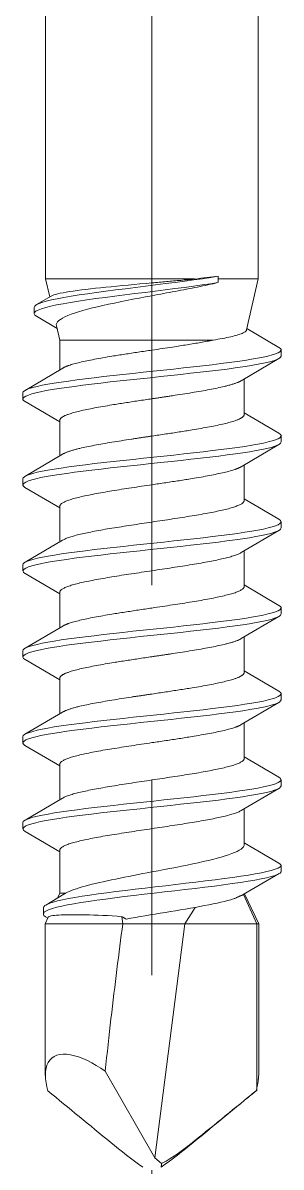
# Model space of a CAD drawing. Header units: millimetres. Extents: x 1459 to 17435, y 971 to 8404.
# Drawn here: x 5624.91 to 5629.11, y 1979.21 to 1997.85 of the extents above; entities that cross this region are included whole.
import ezdxf

# ---------------------------------------------------------------- set-up
doc = ezdxf.new("R2010")
doc.units = ezdxf.units.MM
doc.header["$LTSCALE"] = 0.5
doc.linetypes.add('CENTER', pattern=[50.8, 31.75, -6.35, 6.35, -6.35])
doc.layers.get('0').update_dxf_attribs({"lineweight": 20})
doc.layers.add('Quincaillerie', color=150, linetype='Continuous', lineweight=20)

# ---------------------------------------------------------------- blocks, each defined once
blk = doc.blocks.new('4970074')
at = {"color": 1, "linetype": 'CENTER'}
blk.add_line((0, 5.75), (0, -47.003), dxfattribs=at)
for p, q in [((-1.73, -0.4), (-1.73, -30.538)), ((1.73, -0.4), (1.73, -30.538)), ((0.691, -30.538), (-1.73, -30.538)), ((-1.663, -30.831), (-1.73, -30.538)), ((1.079, -30.538), (1.079, -30.492)), ((1.73, -30.538), (1.079, -30.538)), ((1.079, -30.593), (1.079, -30.538)), ((1.539, -31.368), (1.73, -30.538)), ((-1.877, -30.956), (-1.638, -30.816)), ((-1.916, -31.101), (-1.916, -31.001)), ((-1.544, -31.346), (-1.879, -31.145)), ((-1.5, -31.535), (-1.554, -31.3)), ((1.544, -31.344), (2.066, -31.652)), ((0.993, -31.535), (-1.5, -31.535)), ((-1.5, -32.018), (-1.5, -31.535)), ((2.066, -31.832), (1.453, -32.194)), ((2.1, -31.792), (2.1, -31.692)), ((-2.064, -32.351), (-1.452, -31.989)), ((1.5, -32.746), (1.5, -32.166)), ((-2.099, -32.492), (-2.099, -32.392)), ((-1.5, -32.866), (-2.065, -32.533)), ((1.5, -32.718), (2.065, -33.051)), ((-1.5, -33.418), (-1.5, -32.838)), ((2.099, -33.192), (2.099, -33.092)), ((2.064, -33.233), (1.452, -33.595)), ((-2.066, -33.752), (-1.453, -33.39)), ((1.5, -34.146), (1.5, -33.566)), ((-2.1, -33.892), (-2.1, -33.792)), ((-1.5, -34.266), (-2.066, -33.932)), ((-1.5, -34.818), (-1.5, -34.238)), ((1.5, -34.118), (2.064, -34.451)), ((2.065, -34.633), (1.453, -34.994)), ((2.099, -34.592), (2.099, -34.492)), ((-2.065, -35.151), (-1.453, -34.79)), ((1.5, -35.546), (1.5, -34.966)), ((-2.099, -35.292), (-2.099, -35.192)), ((-1.5, -35.666), (-2.064, -35.333)), ((1.5, -35.518), (2.066, -35.852)), ((-1.5, -36.218), (-1.5, -35.638)), ((2.1, -35.992), (2.1, -35.892)), ((2.066, -36.032), (1.453, -36.394)), ((-2.064, -36.551), (-1.452, -36.189)), ((1.5, -36.946), (1.5, -36.366)), ((-2.099, -36.692), (-2.099, -36.592)), ((-1.5, -37.066), (-2.065, -36.733)), ((-1.5, -37.618), (-1.5, -37.038)), ((1.5, -36.918), (2.065, -37.251)), ((2.064, -37.433), (1.452, -37.795)), ((2.099, -37.392), (2.099, -37.292)), ((-2.066, -37.952), (-1.453, -37.59)), ((1.5, -38.346), (1.5, -37.766)), ((-2.1, -38.092), (-2.1, -37.992)), ((-1.5, -38.466), (-2.066, -38.132)), ((1.5, -38.318), (2.064, -38.651)), ((-1.5, -39.018), (-1.5, -38.438)), ((2.099, -38.792), (2.099, -38.692)), ((2.065, -38.833), (1.453, -39.194)), ((-2.065, -39.351), (-1.453, -38.99)), ((1.5, -39.746), (1.5, -39.166)), ((-2.099, -39.492), (-2.099, -39.392)), ((-1.5, -39.866), (-2.064, -39.533)), ((-1.5, -40.538), (-1.5, -39.838)), ((1.5, -39.718), (2.066, -40.052)), ((2.068, -40.221), (1.485, -40.562)), ((2.1, -40.192), (2.1, -40.092)), ((-1.727, -40.732), (-1.432, -40.554)), ((-1.539, -40.619), (-1.5, -40.538)), ((-1.405, -40.538), (-1.5, -40.538)), ((1.704, -41.038), (1.488, -40.56)), ((1.505, -40.55), (1.74, -41.038)), ((-1.767, -40.88), (-1.767, -40.78)), ((0.532, -41.038), (0.702, -40.77)), ((-1.74, -41.038), (-1.689, -40.932)), ((-1.695, -40.945), (-1.734, -40.922)), ((-0.475, -41.038), (-0.488, -40.922)), ((-0.475, -41.038), (-1.74, -41.038)), ((-1.74, -41.038), (-1.74, -43.509)), ((-0.475, -41.038), (0.532, -41.038)), ((0.532, -41.038), (0.044, -44.848)), ((0.532, -41.038), (1.704, -41.038)), ((1.74, -41.038), (1.704, -41.038)), ((1.704, -41.038), (1.704, -43.758)), ((1.74, -41.038), (1.74, -43.509)), ((0.044, -44.848), (-0.761, -43.436)), ((0.044, -44.848), (0.155, -44.942))]:
    blk.add_line(p, q)
at = {"flags": 128}
for points in [[(-1.916, -31.001), (-1.908, -30.981), (-1.884, -30.961), (-1.845, -30.94), (-1.79, -30.92), (-1.72, -30.899), (-1.637, -30.879), (-1.541, -30.859), (-1.433, -30.838), (-1.314, -30.818), (-1.185, -30.798), (-1.047, -30.777), (-0.901, -30.757), (-0.749, -30.736), (-0.592, -30.716), (-0.431, -30.696), (-0.268, -30.675), (-0.104, -30.655), (0.059, -30.635), (0.221, -30.614), (0.379, -30.594), (0.532, -30.574), (0.68, -30.553), (0.821, -30.533), (0.955, -30.512), (1.079, -30.492)], [(0, -30.602), (0.029, -30.599), (0.059, -30.596), (0.088, -30.594), (0.117, -30.591), (0.147, -30.588), (0.176, -30.586), (0.206, -30.583), (0.235, -30.581), (0.264, -30.578), (0.294, -30.575), (0.323, -30.573), (0.352, -30.57), (0.381, -30.567), (0.41, -30.565), (0.439, -30.562), (0.467, -30.56), (0.496, -30.557), (0.524, -30.554), (0.552, -30.552), (0.58, -30.549), (0.608, -30.546), (0.636, -30.544), (0.664, -30.541), (0.691, -30.538)], [(-1.879, -31.145), (-1.905, -31.125), (-1.916, -31.104), (-1.91, -31.084), (-1.888, -31.063), (-1.851, -31.043), (-1.798, -31.022), (-1.729, -31.002), (-1.647, -30.981), (-1.552, -30.961), (-1.444, -30.94), (-1.326, -30.92), (-1.197, -30.899), (-1.059, -30.879), (-0.913, -30.858), (-0.76, -30.838), (-0.602, -30.817), (-0.441, -30.797), (-0.277, -30.776), (-0.112, -30.756), (0.052, -30.735), (0.215, -30.715), (0.374, -30.695), (0.528, -30.674), (0.676, -30.654), (0.818, -30.634), (0.95, -30.615), (1.073, -30.596)], [(-1.638, -30.816), (-1.62, -30.807), (-1.596, -30.798), (-1.566, -30.789), (-1.531, -30.78), (-1.491, -30.771), (-1.446, -30.762), (-1.396, -30.754), (-1.341, -30.744), (-1.281, -30.735), (-1.216, -30.726), (-1.148, -30.717), (-1.076, -30.708), (-1, -30.699), (-0.921, -30.69), (-0.838, -30.682), (-0.752, -30.673), (-0.664, -30.664), (-0.574, -30.655), (-0.481, -30.646), (-0.387, -30.637), (-0.291, -30.628), (-0.195, -30.619), (-0.097, -30.61), (0, -30.602)], [(1.073, -30.596), (1.033, -30.606), (0.993, -30.615), (0.952, -30.624), (0.911, -30.633), (0.869, -30.642), (0.827, -30.651), (0.784, -30.66), (0.741, -30.669), (0.697, -30.678), (0.653, -30.686), (0.608, -30.695), (0.562, -30.704), (0.516, -30.713), (0.47, -30.722), (0.424, -30.73), (0.378, -30.739), (0.331, -30.748), (0.284, -30.757), (0.237, -30.766), (0.19, -30.775), (0.143, -30.784), (0.095, -30.792), (0.048, -30.801), (0, -30.81)], [(0, -30.81), (-0.106, -30.83), (-0.21, -30.85), (-0.313, -30.869), (-0.415, -30.889), (-0.515, -30.909), (-0.612, -30.929), (-0.707, -30.949), (-0.799, -30.97), (-0.886, -30.99), (-0.97, -31.01), (-1.05, -31.031), (-1.125, -31.051), (-1.194, -31.071), (-1.258, -31.092), (-1.317, -31.112), (-1.37, -31.133), (-1.416, -31.154), (-1.457, -31.174), (-1.49, -31.195), (-1.517, -31.216), (-1.537, -31.237), (-1.55, -31.258), (-1.556, -31.279), (-1.554, -31.3)], [(0.993, -31.535), (1.034, -31.527), (1.073, -31.52), (1.111, -31.513), (1.148, -31.506), (1.183, -31.499), (1.217, -31.492), (1.249, -31.486), (1.28, -31.479), (1.309, -31.472), (1.337, -31.465), (1.362, -31.458), (1.387, -31.451), (1.409, -31.444), (1.43, -31.437), (1.449, -31.43), (1.466, -31.423), (1.482, -31.416), (1.495, -31.409), (1.507, -31.403), (1.517, -31.396), (1.525, -31.389), (1.531, -31.382), (1.535, -31.375), (1.538, -31.368)], [(-2.099, -32.392), (-2.093, -32.375), (-2.073, -32.357), (-2.041, -32.34), (-1.996, -32.322), (-1.939, -32.304), (-1.87, -32.287), (-1.788, -32.269), (-1.695, -32.251), (-1.592, -32.234), (-1.478, -32.216), (-1.356, -32.199), (-1.225, -32.181), (-1.087, -32.163), (-0.942, -32.146), (-0.79, -32.128), (-0.634, -32.11), (-0.474, -32.093), (-0.311, -32.075), (-0.146, -32.057), (0.02, -32.04), (0.186, -32.022), (0.351, -32.005), (0.514, -31.987), (0.673, -31.969), (0.828, -31.952), (0.977, -31.934), (1.121, -31.916), (1.258, -31.899), (1.387, -31.881), (1.508, -31.864), (1.619, -31.846), (1.719, -31.828), (1.809, -31.811), (1.887, -31.793), (1.954, -31.775), (2.008, -31.758), (2.05, -31.74), (2.08, -31.723), (2.096, -31.705), (2.1, -31.687), (2.089, -31.67), (2.066, -31.652)], [(0.334, -31.646), (0.364, -31.641), (0.394, -31.636), (0.424, -31.632), (0.454, -31.627), (0.484, -31.622), (0.513, -31.618), (0.542, -31.613), (0.571, -31.609), (0.6, -31.604), (0.628, -31.599), (0.656, -31.595), (0.684, -31.59), (0.712, -31.585), (0.739, -31.581), (0.766, -31.576), (0.793, -31.572), (0.819, -31.567), (0.845, -31.562), (0.871, -31.558), (0.896, -31.553), (0.921, -31.548), (0.945, -31.544), (0.969, -31.539), (0.993, -31.535)], [(-2.065, -32.533), (-2.088, -32.515), (-2.099, -32.498), (-2.096, -32.48), (-2.08, -32.462), (-2.052, -32.445), (-2.011, -32.427), (-1.957, -32.409), (-1.891, -32.392), (-1.812, -32.374), (-1.723, -32.356), (-1.622, -32.339), (-1.511, -32.321), (-1.391, -32.303), (-1.263, -32.286), (-1.127, -32.268), (-0.983, -32.251), (-0.833, -32.233), (-0.678, -32.215), (-0.519, -32.198), (-0.357, -32.18), (-0.192, -32.162), (-0.026, -32.145), (0.14, -32.127), (0.305, -32.109), (0.469, -32.092), (0.629, -32.074), (0.785, -32.057), (0.937, -32.039), (1.082, -32.021), (1.221, -32.004), (1.353, -31.986), (1.476, -31.968), (1.589, -31.951), (1.693, -31.933), (1.785, -31.915), (1.867, -31.898), (1.937, -31.88), (1.995, -31.863), (2.04, -31.845), (2.073, -31.827), (2.093, -31.81), (2.1, -31.792)], [(-1.351, -31.946), (-1.333, -31.939), (-1.313, -31.933), (-1.292, -31.927), (-1.27, -31.921), (-1.247, -31.914), (-1.223, -31.908), (-1.198, -31.902), (-1.172, -31.896), (-1.146, -31.889), (-1.118, -31.883), (-1.089, -31.877), (-1.06, -31.871), (-1.03, -31.864), (-0.999, -31.858), (-0.967, -31.852), (-0.935, -31.846), (-0.902, -31.839), (-0.868, -31.833), (-0.833, -31.827), (-0.798, -31.821), (-0.762, -31.814), (-0.726, -31.808), (-0.688, -31.802), (-0.651, -31.796)], [(-0.651, -31.796), (-0.625, -31.791), (-0.6, -31.787), (-0.574, -31.783), (-0.548, -31.779), (-0.522, -31.775), (-0.495, -31.771), (-0.469, -31.766), (-0.442, -31.762), (-0.415, -31.758), (-0.388, -31.754), (-0.361, -31.75), (-0.334, -31.746), (-0.306, -31.741), (-0.279, -31.737), (-0.251, -31.733), (-0.224, -31.729), (-0.196, -31.725), (-0.168, -31.721), (-0.14, -31.716), (-0.112, -31.712), (-0.084, -31.708), (-0.056, -31.704), (-0.028, -31.7), (0, -31.696)], [(-1.451, -31.989), (-1.448, -31.987), (-1.445, -31.985), (-1.442, -31.984), (-1.439, -31.982), (-1.435, -31.98), (-1.432, -31.978), (-1.428, -31.976), (-1.424, -31.975), (-1.42, -31.973), (-1.416, -31.971), (-1.412, -31.969), (-1.408, -31.967), (-1.404, -31.966), (-1.4, -31.964), (-1.395, -31.962), (-1.391, -31.96), (-1.386, -31.958), (-1.382, -31.956), (-1.377, -31.955), (-1.372, -31.953), (-1.367, -31.951), (-1.362, -31.949), (-1.357, -31.947), (-1.351, -31.946)], [(1.173, -32.288), (1.189, -32.284), (1.205, -32.281), (1.22, -32.277), (1.236, -32.273), (1.25, -32.269), (1.265, -32.265), (1.279, -32.261), (1.292, -32.257), (1.305, -32.253), (1.318, -32.249), (1.33, -32.245), (1.342, -32.241), (1.354, -32.237), (1.365, -32.233), (1.376, -32.23), (1.386, -32.226), (1.396, -32.222), (1.405, -32.218), (1.414, -32.214), (1.423, -32.21), (1.431, -32.206), (1.439, -32.202), (1.446, -32.198), (1.453, -32.194)], [(0.334, -32.438), (0.375, -32.432), (0.415, -32.426), (0.455, -32.42), (0.495, -32.413), (0.535, -32.407), (0.574, -32.401), (0.612, -32.395), (0.651, -32.388), (0.688, -32.382), (0.725, -32.376), (0.762, -32.37), (0.798, -32.363), (0.833, -32.357), (0.868, -32.351), (0.902, -32.345), (0.935, -32.338), (0.967, -32.332), (0.999, -32.326), (1.03, -32.32), (1.061, -32.313), (1.09, -32.307), (1.118, -32.301), (1.146, -32.295), (1.173, -32.288)], [(-1.351, -32.738), (-1.333, -32.732), (-1.313, -32.726), (-1.292, -32.72), (-1.27, -32.713), (-1.247, -32.707), (-1.223, -32.701), (-1.198, -32.695), (-1.172, -32.688), (-1.146, -32.682), (-1.118, -32.676), (-1.089, -32.67), (-1.06, -32.663), (-1.03, -32.657), (-0.999, -32.651), (-0.967, -32.645), (-0.935, -32.638), (-0.902, -32.632), (-0.868, -32.626), (-0.833, -32.62), (-0.798, -32.613), (-0.762, -32.607), (-0.726, -32.601), (-0.688, -32.595), (-0.651, -32.588)], [(-0.651, -32.588), (-0.625, -32.584), (-0.6, -32.58), (-0.574, -32.576), (-0.548, -32.572), (-0.522, -32.568), (-0.495, -32.563), (-0.469, -32.559), (-0.442, -32.555), (-0.415, -32.551), (-0.388, -32.547), (-0.361, -32.543), (-0.334, -32.538), (-0.306, -32.534), (-0.279, -32.53), (-0.251, -32.526), (-0.224, -32.522), (-0.196, -32.518), (-0.168, -32.513), (-0.14, -32.509), (-0.112, -32.505), (-0.084, -32.501), (-0.056, -32.497), (-0.028, -32.493), (0, -32.488)], [(0, -32.488), (0.014, -32.486), (0.028, -32.484), (0.042, -32.482), (0.056, -32.48), (0.07, -32.478), (0.084, -32.476), (0.098, -32.474), (0.112, -32.472), (0.126, -32.47), (0.14, -32.468), (0.154, -32.466), (0.168, -32.463), (0.182, -32.461), (0.196, -32.459), (0.21, -32.457), (0.224, -32.455), (0.237, -32.453), (0.251, -32.451), (0.265, -32.449), (0.279, -32.447), (0.293, -32.445), (0.306, -32.443), (0.32, -32.441), (0.334, -32.438)], [(-1.499, -32.838), (-1.499, -32.834), (-1.498, -32.83), (-1.497, -32.826), (-1.495, -32.822), (-1.493, -32.818), (-1.49, -32.813), (-1.486, -32.809), (-1.482, -32.805), (-1.478, -32.801), (-1.473, -32.797), (-1.468, -32.793), (-1.462, -32.788), (-1.455, -32.784), (-1.448, -32.78), (-1.441, -32.776), (-1.433, -32.772), (-1.425, -32.768), (-1.416, -32.763), (-1.406, -32.759), (-1.396, -32.755), (-1.386, -32.751), (-1.375, -32.747), (-1.363, -32.743), (-1.351, -32.738)], [(1.351, -32.846), (1.363, -32.841), (1.375, -32.837), (1.386, -32.833), (1.396, -32.829), (1.406, -32.825), (1.416, -32.821), (1.425, -32.816), (1.433, -32.812), (1.441, -32.808), (1.448, -32.804), (1.455, -32.8), (1.462, -32.796), (1.468, -32.791), (1.473, -32.787), (1.478, -32.783), (1.482, -32.779), (1.486, -32.775), (1.49, -32.771), (1.493, -32.766), (1.495, -32.762), (1.497, -32.758), (1.498, -32.754), (1.499, -32.75), (1.499, -32.746)], [(0.651, -32.996), (0.688, -32.989), (0.726, -32.983), (0.762, -32.977), (0.798, -32.971), (0.833, -32.964), (0.868, -32.958), (0.902, -32.952), (0.935, -32.946), (0.967, -32.939), (0.999, -32.933), (1.03, -32.927), (1.06, -32.921), (1.089, -32.914), (1.118, -32.908), (1.146, -32.902), (1.172, -32.896), (1.198, -32.889), (1.223, -32.883), (1.247, -32.877), (1.27, -32.871), (1.292, -32.864), (1.313, -32.858), (1.333, -32.852), (1.351, -32.846)], [(-2.1, -33.792), (-2.093, -33.774), (-2.073, -33.757), (-2.04, -33.739), (-1.995, -33.721), (-1.937, -33.704), (-1.867, -33.686), (-1.785, -33.669), (-1.693, -33.651), (-1.589, -33.633), (-1.476, -33.616), (-1.353, -33.598), (-1.221, -33.58), (-1.082, -33.563), (-0.937, -33.545), (-0.785, -33.527), (-0.629, -33.51), (-0.469, -33.492), (-0.305, -33.475), (-0.14, -33.457), (0.026, -33.439), (0.192, -33.422), (0.357, -33.404), (0.519, -33.386), (0.678, -33.369), (0.833, -33.351), (0.983, -33.333), (1.127, -33.316), (1.263, -33.298), (1.391, -33.281), (1.511, -33.263), (1.622, -33.245), (1.723, -33.228), (1.812, -33.21), (1.891, -33.192), (1.957, -33.175), (2.011, -33.157), (2.052, -33.139), (2.08, -33.122), (2.096, -33.104), (2.099, -33.087), (2.088, -33.069), (2.065, -33.051)], [(-1.173, -33.296), (-1.146, -33.289), (-1.118, -33.283), (-1.09, -33.277), (-1.061, -33.271), (-1.03, -33.264), (-0.999, -33.258), (-0.967, -33.252), (-0.935, -33.246), (-0.902, -33.239), (-0.868, -33.233), (-0.833, -33.227), (-0.798, -33.221), (-0.762, -33.214), (-0.725, -33.208), (-0.688, -33.202), (-0.651, -33.196), (-0.612, -33.189), (-0.574, -33.183), (-0.535, -33.177), (-0.495, -33.171), (-0.455, -33.164), (-0.415, -33.158), (-0.375, -33.152), (-0.334, -33.146)], [(-0.334, -33.146), (-0.32, -33.144), (-0.306, -33.141), (-0.293, -33.139), (-0.279, -33.137), (-0.265, -33.135), (-0.251, -33.133), (-0.237, -33.131), (-0.224, -33.129), (-0.21, -33.127), (-0.196, -33.125), (-0.182, -33.123), (-0.168, -33.121), (-0.154, -33.119), (-0.14, -33.116), (-0.126, -33.114), (-0.112, -33.112), (-0.098, -33.11), (-0.084, -33.108), (-0.07, -33.106), (-0.056, -33.104), (-0.042, -33.102), (-0.028, -33.1), (-0.014, -33.098), (0, -33.096)], [(0, -33.096), (0.028, -33.091), (0.056, -33.087), (0.084, -33.083), (0.112, -33.079), (0.14, -33.075), (0.168, -33.071), (0.196, -33.066), (0.224, -33.062), (0.251, -33.058), (0.279, -33.054), (0.306, -33.05), (0.334, -33.046), (0.361, -33.041), (0.388, -33.037), (0.415, -33.033), (0.442, -33.029), (0.469, -33.025), (0.495, -33.021), (0.522, -33.016), (0.548, -33.012), (0.574, -33.008), (0.6, -33.004), (0.625, -33), (0.651, -32.996)], [(-2.066, -33.932), (-2.089, -33.914), (-2.1, -33.897), (-2.096, -33.879), (-2.08, -33.861), (-2.05, -33.844), (-2.008, -33.826), (-1.954, -33.809), (-1.887, -33.791), (-1.809, -33.773), (-1.719, -33.756), (-1.619, -33.738), (-1.508, -33.72), (-1.387, -33.703), (-1.258, -33.685), (-1.121, -33.668), (-0.977, -33.65), (-0.828, -33.632), (-0.673, -33.615), (-0.514, -33.597), (-0.351, -33.579), (-0.186, -33.562), (-0.02, -33.544), (0.146, -33.527), (0.311, -33.509), (0.474, -33.491), (0.634, -33.474), (0.79, -33.456), (0.942, -33.438), (1.087, -33.421), (1.225, -33.403), (1.356, -33.386), (1.478, -33.368), (1.592, -33.35), (1.695, -33.333), (1.788, -33.315), (1.87, -33.297), (1.939, -33.28), (1.996, -33.262), (2.041, -33.244), (2.073, -33.227), (2.093, -33.209), (2.099, -33.192)], [(-1.453, -33.39), (-1.446, -33.386), (-1.439, -33.382), (-1.431, -33.378), (-1.423, -33.374), (-1.414, -33.37), (-1.405, -33.366), (-1.396, -33.362), (-1.386, -33.358), (-1.376, -33.355), (-1.365, -33.351), (-1.354, -33.347), (-1.342, -33.343), (-1.33, -33.339), (-1.318, -33.335), (-1.305, -33.331), (-1.292, -33.327), (-1.279, -33.323), (-1.265, -33.319), (-1.25, -33.315), (-1.236, -33.311), (-1.22, -33.307), (-1.205, -33.303), (-1.189, -33.3), (-1.173, -33.296)], [(0.651, -33.788), (0.688, -33.782), (0.726, -33.776), (0.762, -33.77), (0.798, -33.763), (0.833, -33.757), (0.868, -33.751), (0.902, -33.745), (0.935, -33.738), (0.967, -33.732), (0.999, -33.726), (1.03, -33.72), (1.06, -33.713), (1.089, -33.707), (1.118, -33.701), (1.146, -33.695), (1.172, -33.688), (1.198, -33.682), (1.223, -33.676), (1.247, -33.67), (1.27, -33.663), (1.292, -33.657), (1.313, -33.651), (1.333, -33.645), (1.351, -33.638)], [(1.351, -33.638), (1.357, -33.637), (1.362, -33.635), (1.367, -33.633), (1.372, -33.631), (1.377, -33.629), (1.382, -33.628), (1.386, -33.626), (1.391, -33.624), (1.395, -33.622), (1.4, -33.62), (1.404, -33.618), (1.408, -33.617), (1.412, -33.615), (1.416, -33.613), (1.42, -33.611), (1.424, -33.609), (1.428, -33.608), (1.432, -33.606), (1.435, -33.604), (1.439, -33.602), (1.442, -33.6), (1.445, -33.599), (1.448, -33.597), (1.451, -33.595)], [(0, -33.888), (0.028, -33.884), (0.056, -33.88), (0.084, -33.876), (0.112, -33.872), (0.14, -33.868), (0.168, -33.863), (0.196, -33.859), (0.224, -33.855), (0.251, -33.851), (0.279, -33.847), (0.306, -33.843), (0.334, -33.838), (0.361, -33.834), (0.388, -33.83), (0.415, -33.826), (0.442, -33.822), (0.469, -33.818), (0.495, -33.813), (0.522, -33.809), (0.548, -33.805), (0.574, -33.801), (0.6, -33.797), (0.625, -33.793), (0.651, -33.788)], [(-1.5, -34.238), (-1.499, -34.232), (-1.498, -34.226), (-1.495, -34.22), (-1.49, -34.213), (-1.485, -34.207), (-1.478, -34.201), (-1.471, -34.195), (-1.462, -34.188), (-1.452, -34.182), (-1.441, -34.176), (-1.428, -34.17), (-1.415, -34.163), (-1.401, -34.157), (-1.385, -34.151), (-1.369, -34.145), (-1.351, -34.138), (-1.332, -34.132), (-1.312, -34.126), (-1.292, -34.12), (-1.27, -34.113), (-1.247, -34.107), (-1.223, -34.101), (-1.198, -34.095), (-1.173, -34.088)], [(-1.173, -34.088), (-1.146, -34.082), (-1.118, -34.076), (-1.09, -34.07), (-1.061, -34.063), (-1.03, -34.057), (-0.999, -34.051), (-0.967, -34.045), (-0.935, -34.038), (-0.902, -34.032), (-0.868, -34.026), (-0.833, -34.02), (-0.798, -34.013), (-0.762, -34.007), (-0.725, -34.001), (-0.688, -33.995), (-0.651, -33.988), (-0.612, -33.982), (-0.574, -33.976), (-0.535, -33.97), (-0.495, -33.963), (-0.455, -33.957), (-0.415, -33.951), (-0.375, -33.945), (-0.334, -33.938)], [(0.935, -34.346), (0.967, -34.339), (0.999, -34.333), (1.029, -34.327), (1.059, -34.321), (1.088, -34.315), (1.116, -34.308), (1.144, -34.302), (1.17, -34.296), (1.196, -34.29), (1.22, -34.284), (1.244, -34.278), (1.267, -34.271), (1.288, -34.265), (1.309, -34.259), (1.329, -34.253), (1.348, -34.247), (1.366, -34.24), (1.382, -34.234), (1.398, -34.228), (1.413, -34.222), (1.426, -34.216), (1.439, -34.21), (1.45, -34.203), (1.46, -34.197)], [(1.46, -34.197), (1.463, -34.195), (1.466, -34.193), (1.469, -34.191), (1.472, -34.189), (1.475, -34.186), (1.477, -34.184), (1.48, -34.182), (1.482, -34.18), (1.484, -34.178), (1.486, -34.176), (1.488, -34.174), (1.49, -34.171), (1.491, -34.169), (1.493, -34.167), (1.494, -34.165), (1.495, -34.163), (1.496, -34.161), (1.497, -34.158), (1.498, -34.156), (1.498, -34.154), (1.499, -34.152), (1.499, -34.15), (1.499, -34.148), (1.499, -34.146)], [(-2.099, -35.192), (-2.093, -35.174), (-2.073, -35.156), (-2.04, -35.139), (-1.994, -35.121), (-1.936, -35.103), (-1.865, -35.086), (-1.783, -35.068), (-1.69, -35.051), (-1.587, -35.033), (-1.473, -35.015), (-1.351, -34.998), (-1.219, -34.98), (-1.08, -34.962), (-0.935, -34.945), (-0.783, -34.927), (-0.627, -34.91), (-0.466, -34.892), (-0.303, -34.874), (-0.138, -34.857), (0.028, -34.839), (0.194, -34.821), (0.358, -34.804), (0.52, -34.786), (0.68, -34.769), (0.834, -34.751), (0.984, -34.733), (1.128, -34.716), (1.264, -34.698), (1.393, -34.68), (1.512, -34.663), (1.623, -34.645), (1.723, -34.628), (1.812, -34.61), (1.89, -34.592), (1.957, -34.575), (2.011, -34.557), (2.053, -34.539), (2.081, -34.522), (2.096, -34.504), (2.098, -34.487), (2.088, -34.469), (2.064, -34.451)], [(0, -34.496), (0.042, -34.489), (0.084, -34.483), (0.126, -34.477), (0.168, -34.471), (0.21, -34.464), (0.251, -34.458), (0.292, -34.452), (0.334, -34.446), (0.374, -34.439), (0.415, -34.433), (0.455, -34.427), (0.495, -34.421), (0.535, -34.414), (0.574, -34.408), (0.612, -34.402), (0.651, -34.396), (0.688, -34.389), (0.725, -34.383), (0.762, -34.377), (0.798, -34.371), (0.833, -34.364), (0.868, -34.358), (0.902, -34.352), (0.935, -34.346)], [(-2.064, -35.333), (-2.088, -35.315), (-2.098, -35.298), (-2.096, -35.28), (-2.081, -35.262), (-2.053, -35.245), (-2.011, -35.227), (-1.957, -35.209), (-1.89, -35.192), (-1.812, -35.174), (-1.723, -35.156), (-1.623, -35.139), (-1.512, -35.121), (-1.393, -35.104), (-1.264, -35.086), (-1.128, -35.068), (-0.984, -35.051), (-0.834, -35.033), (-0.68, -35.015), (-0.52, -34.998), (-0.358, -34.98), (-0.194, -34.963), (-0.028, -34.945), (0.138, -34.927), (0.303, -34.91), (0.466, -34.892), (0.627, -34.874), (0.783, -34.857), (0.935, -34.839), (1.08, -34.822), (1.219, -34.804), (1.351, -34.786), (1.473, -34.769), (1.587, -34.751), (1.69, -34.733), (1.783, -34.716), (1.865, -34.698), (1.936, -34.681), (1.994, -34.663), (2.04, -34.645), (2.073, -34.628), (2.093, -34.61), (2.099, -34.592)], [(-1.453, -34.79), (-1.442, -34.784), (-1.431, -34.778), (-1.418, -34.772), (-1.404, -34.766), (-1.389, -34.76), (-1.374, -34.754), (-1.357, -34.748), (-1.339, -34.742), (-1.32, -34.736), (-1.301, -34.73), (-1.28, -34.724), (-1.259, -34.718), (-1.236, -34.712), (-1.213, -34.706), (-1.189, -34.7), (-1.164, -34.694), (-1.138, -34.688), (-1.111, -34.682), (-1.084, -34.676), (-1.056, -34.67), (-1.027, -34.664), (-0.997, -34.658), (-0.966, -34.652), (-0.935, -34.646)], [(-0.935, -34.646), (-0.902, -34.639), (-0.868, -34.633), (-0.833, -34.627), (-0.798, -34.621), (-0.762, -34.614), (-0.725, -34.608), (-0.688, -34.602), (-0.651, -34.596), (-0.612, -34.589), (-0.574, -34.583), (-0.535, -34.577), (-0.495, -34.571), (-0.455, -34.564), (-0.415, -34.558), (-0.374, -34.552), (-0.334, -34.546), (-0.292, -34.539), (-0.251, -34.533), (-0.21, -34.527), (-0.168, -34.521), (-0.126, -34.514), (-0.084, -34.508), (-0.042, -34.502), (0, -34.496)], [(0.935, -35.138), (0.966, -35.132), (0.997, -35.126), (1.027, -35.12), (1.056, -35.114), (1.084, -35.108), (1.111, -35.102), (1.138, -35.096), (1.164, -35.09), (1.189, -35.084), (1.213, -35.078), (1.236, -35.072), (1.259, -35.066), (1.28, -35.06), (1.301, -35.054), (1.32, -35.048), (1.339, -35.042), (1.357, -35.036), (1.374, -35.03), (1.389, -35.024), (1.404, -35.018), (1.418, -35.012), (1.431, -35.006), (1.442, -35), (1.453, -34.994)], [(0, -35.288), (0.042, -35.282), (0.084, -35.276), (0.126, -35.27), (0.168, -35.263), (0.21, -35.257), (0.251, -35.251), (0.292, -35.245), (0.334, -35.238), (0.374, -35.232), (0.415, -35.226), (0.455, -35.22), (0.495, -35.213), (0.535, -35.207), (0.574, -35.201), (0.612, -35.195), (0.651, -35.188), (0.688, -35.182), (0.725, -35.176), (0.762, -35.17), (0.798, -35.163), (0.833, -35.157), (0.868, -35.151), (0.902, -35.145), (0.935, -35.138)], [(-0.935, -35.438), (-0.902, -35.432), (-0.868, -35.426), (-0.833, -35.42), (-0.798, -35.413), (-0.762, -35.407), (-0.725, -35.401), (-0.688, -35.395), (-0.651, -35.388), (-0.612, -35.382), (-0.574, -35.376), (-0.535, -35.37), (-0.495, -35.363), (-0.455, -35.357), (-0.415, -35.351), (-0.374, -35.345), (-0.334, -35.338), (-0.292, -35.332), (-0.251, -35.326), (-0.21, -35.32), (-0.168, -35.313), (-0.126, -35.307), (-0.084, -35.301), (-0.042, -35.295), (0, -35.288)], [(-1.462, -35.588), (-1.452, -35.582), (-1.441, -35.576), (-1.429, -35.57), (-1.416, -35.563), (-1.401, -35.557), (-1.385, -35.551), (-1.369, -35.545), (-1.351, -35.538), (-1.332, -35.532), (-1.312, -35.526), (-1.291, -35.52), (-1.269, -35.513), (-1.247, -35.507), (-1.223, -35.501), (-1.198, -35.495), (-1.172, -35.488), (-1.146, -35.482), (-1.118, -35.476), (-1.09, -35.47), (-1.06, -35.463), (-1.03, -35.457), (-0.999, -35.451), (-0.968, -35.445), (-0.935, -35.438)], [(1.173, -35.696), (1.198, -35.689), (1.223, -35.683), (1.247, -35.677), (1.27, -35.671), (1.292, -35.664), (1.312, -35.658), (1.332, -35.652), (1.351, -35.646), (1.369, -35.639), (1.385, -35.633), (1.401, -35.627), (1.415, -35.621), (1.428, -35.614), (1.441, -35.608), (1.452, -35.602), (1.462, -35.596), (1.471, -35.589), (1.478, -35.583), (1.485, -35.577), (1.49, -35.571), (1.495, -35.564), (1.498, -35.558), (1.499, -35.552), (1.5, -35.546)], [(-1.499, -35.638), (-1.499, -35.636), (-1.499, -35.634), (-1.499, -35.632), (-1.498, -35.63), (-1.498, -35.628), (-1.497, -35.626), (-1.496, -35.624), (-1.495, -35.622), (-1.494, -35.62), (-1.493, -35.618), (-1.492, -35.616), (-1.49, -35.613), (-1.489, -35.611), (-1.487, -35.609), (-1.485, -35.607), (-1.483, -35.605), (-1.481, -35.603), (-1.479, -35.601), (-1.476, -35.599), (-1.474, -35.597), (-1.471, -35.595), (-1.468, -35.593), (-1.465, -35.591), (-1.462, -35.588)], [(0.334, -35.846), (0.375, -35.839), (0.415, -35.833), (0.455, -35.827), (0.495, -35.821), (0.535, -35.814), (0.574, -35.808), (0.612, -35.802), (0.651, -35.796), (0.688, -35.789), (0.725, -35.783), (0.762, -35.777), (0.798, -35.771), (0.833, -35.764), (0.868, -35.758), (0.902, -35.752), (0.935, -35.746), (0.967, -35.739), (0.999, -35.733), (1.03, -35.727), (1.061, -35.721), (1.09, -35.714), (1.118, -35.708), (1.146, -35.702), (1.173, -35.696)], [(-2.099, -36.592), (-2.093, -36.575), (-2.073, -36.557), (-2.041, -36.54), (-1.996, -36.522), (-1.939, -36.504), (-1.87, -36.487), (-1.788, -36.469), (-1.695, -36.451), (-1.592, -36.434), (-1.478, -36.416), (-1.356, -36.399), (-1.225, -36.381), (-1.087, -36.363), (-0.942, -36.346), (-0.79, -36.328), (-0.634, -36.31), (-0.474, -36.293), (-0.311, -36.275), (-0.146, -36.257), (0.02, -36.24), (0.186, -36.222), (0.351, -36.205), (0.514, -36.187), (0.673, -36.169), (0.828, -36.152), (0.977, -36.134), (1.121, -36.116), (1.258, -36.099), (1.387, -36.081), (1.508, -36.064), (1.619, -36.046), (1.719, -36.028), (1.809, -36.011), (1.887, -35.993), (1.954, -35.975), (2.008, -35.958), (2.05, -35.94), (2.08, -35.923), (2.096, -35.905), (2.1, -35.887), (2.089, -35.87), (2.066, -35.852)], [(-0.651, -35.996), (-0.625, -35.991), (-0.6, -35.987), (-0.574, -35.983), (-0.548, -35.979), (-0.522, -35.975), (-0.495, -35.971), (-0.469, -35.966), (-0.442, -35.962), (-0.415, -35.958), (-0.388, -35.954), (-0.361, -35.95), (-0.334, -35.946), (-0.306, -35.941), (-0.279, -35.937), (-0.251, -35.933), (-0.224, -35.929), (-0.196, -35.925), (-0.168, -35.921), (-0.14, -35.916), (-0.112, -35.912), (-0.084, -35.908), (-0.056, -35.904), (-0.028, -35.9), (0, -35.896)], [(-2.065, -36.733), (-2.088, -36.715), (-2.099, -36.698), (-2.096, -36.68), (-2.08, -36.662), (-2.052, -36.645), (-2.011, -36.627), (-1.957, -36.609), (-1.891, -36.592), (-1.812, -36.574), (-1.723, -36.556), (-1.622, -36.539), (-1.511, -36.521), (-1.391, -36.503), (-1.263, -36.486), (-1.127, -36.468), (-0.983, -36.451), (-0.833, -36.433), (-0.678, -36.415), (-0.519, -36.398), (-0.357, -36.38), (-0.192, -36.362), (-0.026, -36.345), (0.14, -36.327), (0.305, -36.309), (0.469, -36.292), (0.629, -36.274), (0.785, -36.257), (0.937, -36.239), (1.082, -36.221), (1.221, -36.204), (1.353, -36.186), (1.476, -36.168), (1.589, -36.151), (1.693, -36.133), (1.785, -36.115), (1.867, -36.098), (1.937, -36.08), (1.995, -36.063), (2.04, -36.045), (2.073, -36.027), (2.093, -36.01), (2.1, -35.992)], [(-1.451, -36.189), (-1.448, -36.187), (-1.445, -36.185), (-1.442, -36.184), (-1.439, -36.182), (-1.435, -36.18), (-1.432, -36.178), (-1.428, -36.176), (-1.424, -36.175), (-1.42, -36.173), (-1.416, -36.171), (-1.412, -36.169), (-1.408, -36.167), (-1.404, -36.166), (-1.4, -36.164), (-1.395, -36.162), (-1.391, -36.16), (-1.386, -36.158), (-1.382, -36.156), (-1.377, -36.155), (-1.372, -36.153), (-1.367, -36.151), (-1.362, -36.149), (-1.357, -36.147), (-1.351, -36.146)], [(-1.351, -36.146), (-1.333, -36.139), (-1.313, -36.133), (-1.292, -36.127), (-1.27, -36.121), (-1.247, -36.114), (-1.223, -36.108), (-1.198, -36.102), (-1.172, -36.096), (-1.146, -36.089), (-1.118, -36.083), (-1.089, -36.077), (-1.06, -36.071), (-1.03, -36.064), (-0.999, -36.058), (-0.967, -36.052), (-0.935, -36.046), (-0.902, -36.039), (-0.868, -36.033), (-0.833, -36.027), (-0.798, -36.021), (-0.762, -36.014), (-0.726, -36.008), (-0.688, -36.002), (-0.651, -35.996)], [(0.334, -36.638), (0.375, -36.632), (0.415, -36.626), (0.455, -36.62), (0.495, -36.613), (0.535, -36.607), (0.574, -36.601), (0.612, -36.595), (0.651, -36.588), (0.688, -36.582), (0.725, -36.576), (0.762, -36.57), (0.798, -36.563), (0.833, -36.557), (0.868, -36.551), (0.902, -36.545), (0.935, -36.538), (0.967, -36.532), (0.999, -36.526), (1.03, -36.52), (1.061, -36.513), (1.09, -36.507), (1.118, -36.501), (1.146, -36.495), (1.173, -36.488)], [(1.173, -36.488), (1.189, -36.484), (1.205, -36.481), (1.22, -36.477), (1.236, -36.473), (1.25, -36.469), (1.265, -36.465), (1.279, -36.461), (1.292, -36.457), (1.305, -36.453), (1.318, -36.449), (1.33, -36.445), (1.342, -36.441), (1.354, -36.437), (1.365, -36.433), (1.376, -36.43), (1.386, -36.426), (1.396, -36.422), (1.405, -36.418), (1.414, -36.414), (1.423, -36.41), (1.431, -36.406), (1.439, -36.402), (1.446, -36.398), (1.453, -36.394)], [(-0.651, -36.788), (-0.625, -36.784), (-0.6, -36.78), (-0.574, -36.776), (-0.548, -36.772), (-0.522, -36.768), (-0.495, -36.763), (-0.469, -36.759), (-0.442, -36.755), (-0.415, -36.751), (-0.388, -36.747), (-0.361, -36.743), (-0.334, -36.738), (-0.306, -36.734), (-0.279, -36.73), (-0.251, -36.726), (-0.224, -36.722), (-0.196, -36.718), (-0.168, -36.713), (-0.14, -36.709), (-0.112, -36.705), (-0.084, -36.701), (-0.056, -36.697), (-0.028, -36.693), (0, -36.688)], [(0, -36.688), (0.014, -36.686), (0.028, -36.684), (0.042, -36.682), (0.056, -36.68), (0.07, -36.678), (0.084, -36.676), (0.098, -36.674), (0.112, -36.672), (0.126, -36.67), (0.14, -36.668), (0.154, -36.666), (0.168, -36.663), (0.182, -36.661), (0.196, -36.659), (0.21, -36.657), (0.224, -36.655), (0.237, -36.653), (0.251, -36.651), (0.265, -36.649), (0.279, -36.647), (0.293, -36.645), (0.306, -36.643), (0.32, -36.641), (0.334, -36.638)], [(-1.351, -36.938), (-1.333, -36.932), (-1.313, -36.926), (-1.292, -36.92), (-1.27, -36.913), (-1.247, -36.907), (-1.223, -36.901), (-1.198, -36.895), (-1.172, -36.888), (-1.146, -36.882), (-1.118, -36.876), (-1.089, -36.87), (-1.06, -36.863), (-1.03, -36.857), (-0.999, -36.851), (-0.967, -36.845), (-0.935, -36.838), (-0.902, -36.832), (-0.868, -36.826), (-0.833, -36.82), (-0.798, -36.813), (-0.762, -36.807), (-0.726, -36.801), (-0.688, -36.795), (-0.651, -36.788)], [(-1.499, -37.038), (-1.499, -37.034), (-1.498, -37.03), (-1.497, -37.026), (-1.495, -37.022), (-1.493, -37.018), (-1.49, -37.013), (-1.486, -37.009), (-1.482, -37.005), (-1.478, -37.001), (-1.473, -36.997), (-1.468, -36.993), (-1.462, -36.988), (-1.455, -36.984), (-1.448, -36.98), (-1.441, -36.976), (-1.433, -36.972), (-1.425, -36.968), (-1.416, -36.963), (-1.406, -36.959), (-1.396, -36.955), (-1.386, -36.951), (-1.375, -36.947), (-1.363, -36.943), (-1.351, -36.938)], [(0.651, -37.196), (0.688, -37.189), (0.726, -37.183), (0.762, -37.177), (0.798, -37.171), (0.833, -37.164), (0.868, -37.158), (0.902, -37.152), (0.935, -37.146), (0.967, -37.139), (0.999, -37.133), (1.03, -37.127), (1.06, -37.121), (1.089, -37.114), (1.118, -37.108), (1.146, -37.102), (1.172, -37.096), (1.198, -37.089), (1.223, -37.083), (1.247, -37.077), (1.27, -37.071), (1.292, -37.064), (1.313, -37.058), (1.333, -37.052), (1.351, -37.046)], [(1.351, -37.046), (1.363, -37.041), (1.375, -37.037), (1.386, -37.033), (1.396, -37.029), (1.406, -37.025), (1.416, -37.021), (1.425, -37.016), (1.433, -37.012), (1.441, -37.008), (1.448, -37.004), (1.455, -37), (1.462, -36.996), (1.468, -36.991), (1.473, -36.987), (1.478, -36.983), (1.482, -36.979), (1.486, -36.975), (1.49, -36.971), (1.493, -36.966), (1.495, -36.962), (1.497, -36.958), (1.498, -36.954), (1.499, -36.95), (1.499, -36.946)], [(-2.1, -37.992), (-2.093, -37.974), (-2.073, -37.957), (-2.04, -37.939), (-1.995, -37.921), (-1.937, -37.904), (-1.867, -37.886), (-1.785, -37.869), (-1.693, -37.851), (-1.589, -37.833), (-1.476, -37.816), (-1.353, -37.798), (-1.221, -37.78), (-1.082, -37.763), (-0.937, -37.745), (-0.785, -37.727), (-0.629, -37.71), (-0.469, -37.692), (-0.305, -37.675), (-0.14, -37.657), (0.026, -37.639), (0.192, -37.622), (0.357, -37.604), (0.519, -37.586), (0.678, -37.569), (0.833, -37.551), (0.983, -37.533), (1.127, -37.516), (1.263, -37.498), (1.391, -37.481), (1.511, -37.463), (1.622, -37.445), (1.723, -37.428), (1.812, -37.41), (1.891, -37.392), (1.957, -37.375), (2.011, -37.357), (2.052, -37.339), (2.08, -37.322), (2.096, -37.304), (2.099, -37.287), (2.088, -37.269), (2.065, -37.251)], [(0, -37.296), (0.028, -37.291), (0.056, -37.287), (0.084, -37.283), (0.112, -37.279), (0.14, -37.275), (0.168, -37.271), (0.196, -37.266), (0.224, -37.262), (0.251, -37.258), (0.279, -37.254), (0.306, -37.25), (0.334, -37.246), (0.361, -37.241), (0.388, -37.237), (0.415, -37.233), (0.442, -37.229), (0.469, -37.225), (0.495, -37.221), (0.522, -37.216), (0.548, -37.212), (0.574, -37.208), (0.6, -37.204), (0.625, -37.2), (0.651, -37.196)], [(-2.066, -38.132), (-2.089, -38.114), (-2.1, -38.097), (-2.096, -38.079), (-2.08, -38.062), (-2.05, -38.044), (-2.008, -38.026), (-1.954, -38.009), (-1.887, -37.991), (-1.809, -37.973), (-1.719, -37.956), (-1.619, -37.938), (-1.508, -37.92), (-1.387, -37.903), (-1.258, -37.885), (-1.121, -37.868), (-0.977, -37.85), (-0.828, -37.832), (-0.673, -37.815), (-0.514, -37.797), (-0.351, -37.779), (-0.186, -37.762), (-0.02, -37.744), (0.146, -37.727), (0.311, -37.709), (0.474, -37.691), (0.634, -37.674), (0.79, -37.656), (0.942, -37.638), (1.087, -37.621), (1.225, -37.603), (1.356, -37.586), (1.478, -37.568), (1.592, -37.55), (1.695, -37.533), (1.788, -37.515), (1.87, -37.497), (1.939, -37.48), (1.996, -37.462), (2.041, -37.444), (2.073, -37.427), (2.093, -37.409), (2.099, -37.392)], [(-1.173, -37.496), (-1.146, -37.489), (-1.118, -37.483), (-1.09, -37.477), (-1.061, -37.471), (-1.03, -37.464), (-0.999, -37.458), (-0.967, -37.452), (-0.935, -37.446), (-0.902, -37.439), (-0.868, -37.433), (-0.833, -37.427), (-0.798, -37.421), (-0.762, -37.414), (-0.725, -37.408), (-0.688, -37.402), (-0.651, -37.396), (-0.612, -37.389), (-0.574, -37.383), (-0.535, -37.377), (-0.495, -37.371), (-0.455, -37.364), (-0.415, -37.358), (-0.375, -37.352), (-0.334, -37.346)], [(-0.334, -37.346), (-0.32, -37.344), (-0.306, -37.341), (-0.293, -37.339), (-0.279, -37.337), (-0.265, -37.335), (-0.251, -37.333), (-0.237, -37.331), (-0.224, -37.329), (-0.21, -37.327), (-0.196, -37.325), (-0.182, -37.323), (-0.168, -37.321), (-0.154, -37.319), (-0.14, -37.316), (-0.126, -37.314), (-0.112, -37.312), (-0.098, -37.31), (-0.084, -37.308), (-0.07, -37.306), (-0.056, -37.304), (-0.042, -37.302), (-0.028, -37.3), (-0.014, -37.298), (0, -37.296)], [(-1.453, -37.59), (-1.446, -37.586), (-1.439, -37.582), (-1.431, -37.578), (-1.423, -37.574), (-1.414, -37.57), (-1.405, -37.566), (-1.396, -37.562), (-1.386, -37.558), (-1.376, -37.555), (-1.365, -37.551), (-1.354, -37.547), (-1.342, -37.543), (-1.33, -37.539), (-1.318, -37.535), (-1.305, -37.531), (-1.292, -37.527), (-1.279, -37.523), (-1.265, -37.519), (-1.25, -37.515), (-1.236, -37.511), (-1.22, -37.507), (-1.205, -37.503), (-1.189, -37.5), (-1.173, -37.496)], [(1.351, -37.838), (1.357, -37.837), (1.362, -37.835), (1.367, -37.833), (1.372, -37.831), (1.377, -37.829), (1.382, -37.828), (1.386, -37.826), (1.391, -37.824), (1.395, -37.822), (1.4, -37.82), (1.404, -37.818), (1.408, -37.817), (1.412, -37.815), (1.416, -37.813), (1.42, -37.811), (1.424, -37.809), (1.428, -37.808), (1.432, -37.806), (1.435, -37.804), (1.439, -37.802), (1.442, -37.8), (1.445, -37.799), (1.448, -37.797), (1.451, -37.795)], [(0, -38.088), (0.028, -38.084), (0.056, -38.08), (0.084, -38.076), (0.112, -38.072), (0.14, -38.068), (0.168, -38.063), (0.196, -38.059), (0.224, -38.055), (0.251, -38.051), (0.279, -38.047), (0.306, -38.043), (0.334, -38.038), (0.361, -38.034), (0.388, -38.03), (0.415, -38.026), (0.442, -38.022), (0.469, -38.018), (0.495, -38.013), (0.522, -38.009), (0.548, -38.005), (0.574, -38.001), (0.6, -37.997), (0.625, -37.993), (0.651, -37.988)], [(0.651, -37.988), (0.688, -37.982), (0.726, -37.976), (0.762, -37.97), (0.798, -37.963), (0.833, -37.957), (0.868, -37.951), (0.902, -37.945), (0.935, -37.938), (0.967, -37.932), (0.999, -37.926), (1.03, -37.92), (1.06, -37.913), (1.089, -37.907), (1.118, -37.901), (1.146, -37.895), (1.172, -37.888), (1.198, -37.882), (1.223, -37.876), (1.247, -37.87), (1.27, -37.863), (1.292, -37.857), (1.313, -37.851), (1.333, -37.845), (1.351, -37.838)], [(-1.173, -38.288), (-1.146, -38.282), (-1.118, -38.276), (-1.09, -38.27), (-1.061, -38.263), (-1.03, -38.257), (-0.999, -38.251), (-0.967, -38.245), (-0.935, -38.238), (-0.902, -38.232), (-0.868, -38.226), (-0.833, -38.22), (-0.798, -38.213), (-0.762, -38.207), (-0.725, -38.201), (-0.688, -38.195), (-0.651, -38.188), (-0.612, -38.182), (-0.574, -38.176), (-0.535, -38.17), (-0.495, -38.163), (-0.455, -38.157), (-0.415, -38.151), (-0.375, -38.145), (-0.334, -38.138)], [(-1.5, -38.438), (-1.499, -38.432), (-1.498, -38.426), (-1.495, -38.42), (-1.49, -38.413), (-1.485, -38.407), (-1.478, -38.401), (-1.471, -38.395), (-1.462, -38.388), (-1.452, -38.382), (-1.441, -38.376), (-1.428, -38.37), (-1.415, -38.363), (-1.401, -38.357), (-1.385, -38.351), (-1.369, -38.345), (-1.351, -38.338), (-1.332, -38.332), (-1.312, -38.326), (-1.292, -38.32), (-1.27, -38.313), (-1.247, -38.307), (-1.223, -38.301), (-1.198, -38.295), (-1.173, -38.288)], [(1.462, -38.396), (1.465, -38.394), (1.468, -38.391), (1.471, -38.389), (1.474, -38.387), (1.476, -38.385), (1.479, -38.383), (1.481, -38.381), (1.483, -38.379), (1.485, -38.377), (1.487, -38.375), (1.489, -38.373), (1.49, -38.371), (1.492, -38.369), (1.493, -38.366), (1.494, -38.364), (1.495, -38.362), (1.496, -38.36), (1.497, -38.358), (1.498, -38.356), (1.498, -38.354), (1.499, -38.352), (1.499, -38.35), (1.499, -38.348), (1.499, -38.346)], [(0, -38.696), (0.042, -38.689), (0.084, -38.683), (0.126, -38.677), (0.168, -38.671), (0.21, -38.664), (0.251, -38.658), (0.292, -38.652), (0.334, -38.646), (0.374, -38.639), (0.415, -38.633), (0.455, -38.627), (0.495, -38.621), (0.535, -38.614), (0.574, -38.608), (0.612, -38.602), (0.651, -38.596), (0.688, -38.589), (0.725, -38.583), (0.762, -38.577), (0.798, -38.571), (0.833, -38.564), (0.868, -38.558), (0.902, -38.552), (0.935, -38.546)], [(0.935, -38.546), (0.968, -38.539), (0.999, -38.533), (1.03, -38.527), (1.06, -38.521), (1.09, -38.514), (1.118, -38.508), (1.146, -38.502), (1.172, -38.496), (1.198, -38.489), (1.223, -38.483), (1.247, -38.477), (1.269, -38.471), (1.291, -38.464), (1.312, -38.458), (1.332, -38.452), (1.351, -38.446), (1.369, -38.439), (1.385, -38.433), (1.401, -38.427), (1.416, -38.421), (1.429, -38.414), (1.441, -38.408), (1.452, -38.402), (1.462, -38.396)], [(-2.099, -39.392), (-2.093, -39.374), (-2.073, -39.356), (-2.04, -39.339), (-1.994, -39.321), (-1.936, -39.303), (-1.865, -39.286), (-1.783, -39.268), (-1.69, -39.251), (-1.587, -39.233), (-1.473, -39.215), (-1.351, -39.198), (-1.219, -39.18), (-1.08, -39.162), (-0.935, -39.145), (-0.783, -39.127), (-0.627, -39.11), (-0.466, -39.092), (-0.303, -39.074), (-0.138, -39.057), (0.028, -39.039), (0.194, -39.021), (0.358, -39.004), (0.52, -38.986), (0.68, -38.969), (0.834, -38.951), (0.984, -38.933), (1.128, -38.916), (1.264, -38.898), (1.393, -38.88), (1.512, -38.863), (1.623, -38.845), (1.723, -38.828), (1.812, -38.81), (1.89, -38.792), (1.957, -38.775), (2.011, -38.757), (2.053, -38.739), (2.081, -38.722), (2.096, -38.704), (2.098, -38.687), (2.088, -38.669), (2.064, -38.651)], [(-0.935, -38.846), (-0.902, -38.839), (-0.868, -38.833), (-0.833, -38.827), (-0.798, -38.821), (-0.762, -38.814), (-0.725, -38.808), (-0.688, -38.802), (-0.651, -38.796), (-0.612, -38.789), (-0.574, -38.783), (-0.535, -38.777), (-0.495, -38.771), (-0.455, -38.764), (-0.415, -38.758), (-0.374, -38.752), (-0.334, -38.746), (-0.292, -38.739), (-0.251, -38.733), (-0.21, -38.727), (-0.168, -38.721), (-0.126, -38.714), (-0.084, -38.708), (-0.042, -38.702), (0, -38.696)], [(-2.064, -39.533), (-2.088, -39.515), (-2.098, -39.498), (-2.096, -39.48), (-2.081, -39.462), (-2.053, -39.445), (-2.011, -39.427), (-1.957, -39.409), (-1.89, -39.392), (-1.812, -39.374), (-1.723, -39.356), (-1.623, -39.339), (-1.512, -39.321), (-1.393, -39.304), (-1.264, -39.286), (-1.128, -39.268), (-0.984, -39.251), (-0.834, -39.233), (-0.68, -39.215), (-0.52, -39.198), (-0.358, -39.18), (-0.194, -39.163), (-0.028, -39.145), (0.138, -39.127), (0.303, -39.11), (0.466, -39.092), (0.627, -39.074), (0.783, -39.057), (0.935, -39.039), (1.08, -39.022), (1.219, -39.004), (1.351, -38.986), (1.473, -38.969), (1.587, -38.951), (1.69, -38.933), (1.783, -38.916), (1.865, -38.898), (1.936, -38.881), (1.994, -38.863), (2.04, -38.845), (2.073, -38.828), (2.093, -38.81), (2.099, -38.792)], [(-1.453, -38.99), (-1.442, -38.984), (-1.431, -38.978), (-1.418, -38.972), (-1.404, -38.966), (-1.389, -38.96), (-1.374, -38.954), (-1.357, -38.948), (-1.339, -38.942), (-1.32, -38.936), (-1.301, -38.93), (-1.28, -38.924), (-1.259, -38.918), (-1.236, -38.912), (-1.213, -38.906), (-1.189, -38.9), (-1.164, -38.894), (-1.138, -38.888), (-1.111, -38.882), (-1.084, -38.876), (-1.056, -38.87), (-1.027, -38.864), (-0.997, -38.858), (-0.966, -38.852), (-0.935, -38.846)], [(0.935, -39.338), (0.966, -39.332), (0.997, -39.326), (1.027, -39.32), (1.056, -39.314), (1.084, -39.308), (1.111, -39.302), (1.138, -39.296), (1.164, -39.29), (1.189, -39.284), (1.213, -39.278), (1.236, -39.272), (1.259, -39.266), (1.28, -39.26), (1.301, -39.254), (1.32, -39.248), (1.339, -39.242), (1.357, -39.236), (1.374, -39.23), (1.389, -39.224), (1.404, -39.218), (1.418, -39.212), (1.431, -39.206), (1.442, -39.2), (1.453, -39.194)], [(-0.935, -39.638), (-0.902, -39.632), (-0.868, -39.626), (-0.833, -39.62), (-0.798, -39.613), (-0.762, -39.607), (-0.725, -39.601), (-0.688, -39.595), (-0.651, -39.588), (-0.612, -39.582), (-0.574, -39.576), (-0.535, -39.57), (-0.495, -39.563), (-0.455, -39.557), (-0.415, -39.551), (-0.374, -39.545), (-0.334, -39.538), (-0.292, -39.532), (-0.251, -39.526), (-0.21, -39.52), (-0.168, -39.513), (-0.126, -39.507), (-0.084, -39.501), (-0.042, -39.495), (0, -39.488)], [(0, -39.488), (0.042, -39.482), (0.084, -39.476), (0.126, -39.47), (0.168, -39.463), (0.21, -39.457), (0.251, -39.451), (0.292, -39.445), (0.334, -39.438), (0.374, -39.432), (0.415, -39.426), (0.455, -39.42), (0.495, -39.413), (0.535, -39.407), (0.574, -39.401), (0.612, -39.395), (0.651, -39.388), (0.688, -39.382), (0.725, -39.376), (0.762, -39.37), (0.798, -39.363), (0.833, -39.357), (0.868, -39.351), (0.902, -39.345), (0.935, -39.338)], [(-1.462, -39.788), (-1.452, -39.782), (-1.441, -39.776), (-1.429, -39.77), (-1.416, -39.763), (-1.401, -39.757), (-1.385, -39.751), (-1.369, -39.745), (-1.351, -39.738), (-1.332, -39.732), (-1.312, -39.726), (-1.291, -39.72), (-1.269, -39.713), (-1.247, -39.707), (-1.223, -39.701), (-1.198, -39.695), (-1.172, -39.688), (-1.146, -39.682), (-1.118, -39.676), (-1.09, -39.67), (-1.06, -39.663), (-1.03, -39.657), (-0.999, -39.651), (-0.968, -39.645), (-0.935, -39.638)], [(-1.499, -39.838), (-1.499, -39.836), (-1.499, -39.834), (-1.499, -39.832), (-1.498, -39.83), (-1.498, -39.828), (-1.497, -39.826), (-1.496, -39.824), (-1.495, -39.822), (-1.494, -39.82), (-1.493, -39.818), (-1.492, -39.816), (-1.49, -39.813), (-1.489, -39.811), (-1.487, -39.809), (-1.485, -39.807), (-1.483, -39.805), (-1.481, -39.803), (-1.479, -39.801), (-1.476, -39.799), (-1.474, -39.797), (-1.471, -39.795), (-1.468, -39.793), (-1.465, -39.791), (-1.462, -39.788)], [(1.5, -39.746), (1.497, -39.764), (1.487, -39.783), (1.471, -39.802), (1.449, -39.821), (1.42, -39.84), (1.386, -39.858), (1.345, -39.877), (1.299, -39.895), (1.247, -39.914), (1.19, -39.932), (1.128, -39.951), (1.06, -39.969), (0.989, -39.988), (0.913, -40.007), (0.833, -40.025), (0.749, -40.044), (0.663, -40.063), (0.574, -40.082), (0.482, -40.1), (0.388, -40.119), (0.293, -40.137), (0.196, -40.156), (0.098, -40.174), (0, -40.193)], [(2.1, -40.092), (2.1, -40.09), (2.1, -40.089), (2.099, -40.087), (2.099, -40.085), (2.098, -40.084), (2.098, -40.082), (2.097, -40.08), (2.096, -40.079), (2.095, -40.077), (2.094, -40.075), (2.093, -40.074), (2.091, -40.072), (2.09, -40.07), (2.088, -40.069), (2.086, -40.067), (2.085, -40.065), (2.083, -40.064), (2.081, -40.062), (2.078, -40.06), (2.076, -40.059), (2.074, -40.057), (2.071, -40.055), (2.068, -40.054), (2.066, -40.052)], [(2.1, -40.092), (2.083, -40.111), (2.05, -40.13), (2.003, -40.149), (1.941, -40.169), (1.866, -40.188), (1.779, -40.207), (1.679, -40.226), (1.568, -40.245), (1.446, -40.264), (1.315, -40.283), (1.174, -40.302), (1.027, -40.321), (0.873, -40.34), (0.714, -40.359), (0.552, -40.378), (0.387, -40.398), (0.22, -40.417), (0.054, -40.436), (-0.111, -40.455), (-0.274, -40.474), (-0.433, -40.493), (-0.587, -40.512), (-0.736, -40.531), (-0.877, -40.55), (-1.012, -40.569), (-1.137, -40.589), (-1.254, -40.608), (-1.359, -40.627), (-1.454, -40.646), (-1.536, -40.665), (-1.606, -40.684), (-1.664, -40.703), (-1.708, -40.722), (-1.741, -40.741), (-1.76, -40.76), (-1.767, -40.78)], [(2.1, -40.192), (2.083, -40.211), (2.05, -40.231), (2.002, -40.25), (1.94, -40.269), (1.864, -40.288), (1.775, -40.307), (1.675, -40.327), (1.563, -40.346), (1.44, -40.365), (1.307, -40.384), (1.165, -40.403), (1.016, -40.423), (0.861, -40.442), (0.701, -40.461), (0.537, -40.48), (0.371, -40.499), (0.204, -40.519), (0.037, -40.538), (-0.129, -40.557), (-0.293, -40.576), (-0.452, -40.595), (-0.607, -40.615), (-0.755, -40.634), (-0.897, -40.653), (-1.031, -40.672), (-1.156, -40.691), (-1.271, -40.711), (-1.376, -40.73), (-1.469, -40.749), (-1.549, -40.768), (-1.617, -40.788), (-1.673, -40.807), (-1.716, -40.826), (-1.746, -40.845), (-1.762, -40.864), (-1.766, -40.884), (-1.757, -40.903), (-1.734, -40.922)], [(0, -40.193), (-0.076, -40.207), (-0.151, -40.221), (-0.227, -40.236), (-0.302, -40.25), (-0.376, -40.265), (-0.448, -40.28), (-0.52, -40.294), (-0.59, -40.309), (-0.659, -40.323), (-0.727, -40.337), (-0.792, -40.352), (-0.856, -40.366), (-0.917, -40.38), (-0.975, -40.394), (-1.032, -40.409), (-1.086, -40.423), (-1.137, -40.437), (-1.185, -40.452), (-1.229, -40.466), (-1.271, -40.48), (-1.309, -40.495), (-1.345, -40.509), (-1.376, -40.524), (-1.405, -40.538)], [(-1.405, -40.538), (-1.406, -40.539), (-1.407, -40.54), (-1.408, -40.54), (-1.409, -40.541), (-1.411, -40.542), (-1.412, -40.542), (-1.413, -40.543), (-1.414, -40.544), (-1.415, -40.544), (-1.416, -40.545), (-1.418, -40.546), (-1.419, -40.546), (-1.42, -40.547), (-1.421, -40.548), (-1.422, -40.548), (-1.423, -40.549), (-1.424, -40.55), (-1.425, -40.55), (-1.427, -40.551), (-1.428, -40.552), (-1.429, -40.552), (-1.43, -40.553), (-1.431, -40.554), (-1.432, -40.554)], [(1.325, -40.633), (1.337, -40.628), (1.348, -40.623), (1.358, -40.618), (1.368, -40.614), (1.377, -40.61), (1.386, -40.606), (1.394, -40.602), (1.402, -40.599), (1.41, -40.596), (1.417, -40.593), (1.424, -40.59), (1.431, -40.587), (1.437, -40.584), (1.443, -40.582), (1.448, -40.579), (1.454, -40.577), (1.459, -40.575), (1.463, -40.573), (1.468, -40.571), (1.472, -40.569), (1.476, -40.567), (1.479, -40.565), (1.482, -40.563), (1.485, -40.562)], [(1.325, -40.633), (1.281, -40.646), (1.231, -40.66), (1.178, -40.674), (1.12, -40.688), (1.059, -40.701), (0.994, -40.715), (0.926, -40.729), (0.854, -40.742), (0.781, -40.756), (0.705, -40.77), (0.627, -40.784), (0.547, -40.797), (0.466, -40.811), (0.384, -40.825), (0.301, -40.839), (0.218, -40.852), (0.135, -40.866), (0.052, -40.88), (-0.03, -40.893), (-0.111, -40.907), (-0.191, -40.921), (-0.269, -40.935), (-0.346, -40.948), (-0.42, -40.962)], [(-1.689, -40.932), (-1.683, -40.925), (-1.673, -40.919), (-1.658, -40.914), (-1.638, -40.909), (-1.614, -40.905), (-1.586, -40.901), (-1.553, -40.898), (-1.516, -40.896), (-1.475, -40.894), (-1.431, -40.892), (-1.382, -40.891), (-1.33, -40.89), (-1.274, -40.89), (-1.214, -40.89), (-1.152, -40.89), (-1.087, -40.891), (-1.019, -40.893), (-0.948, -40.895), (-0.875, -40.898), (-0.8, -40.901), (-0.724, -40.905), (-0.646, -40.91), (-0.568, -40.915), (-0.488, -40.922)], [(-0.488, -40.922), (-0.485, -40.924), (-0.482, -40.925), (-0.479, -40.927), (-0.476, -40.928), (-0.473, -40.93), (-0.47, -40.932), (-0.467, -40.933), (-0.464, -40.935), (-0.461, -40.937), (-0.458, -40.938), (-0.456, -40.94), (-0.453, -40.942), (-0.45, -40.943), (-0.447, -40.945), (-0.444, -40.947), (-0.442, -40.948), (-0.439, -40.95), (-0.436, -40.952), (-0.433, -40.953), (-0.431, -40.955), (-0.428, -40.957), (-0.425, -40.959), (-0.423, -40.96), (-0.42, -40.962)], [(-0.761, -43.436), (-0.749, -43.327), (-0.738, -43.218), (-0.726, -43.11), (-0.714, -43.003), (-0.702, -42.897), (-0.69, -42.791), (-0.678, -42.687), (-0.667, -42.583), (-0.655, -42.48), (-0.643, -42.377), (-0.631, -42.276), (-0.619, -42.175), (-0.607, -42.075), (-0.595, -41.976), (-0.583, -41.878), (-0.571, -41.781), (-0.559, -41.685), (-0.547, -41.59), (-0.535, -41.495), (-0.523, -41.402), (-0.511, -41.31), (-0.499, -41.218), (-0.487, -41.128), (-0.475, -41.038)], [(-1.694, -43.758), (-1.711, -43.691), (-1.723, -43.625), (-1.731, -43.561), (-1.733, -43.499), (-1.73, -43.442), (-1.722, -43.388), (-1.708, -43.339), (-1.688, -43.295), (-1.662, -43.256), (-1.629, -43.224), (-1.592, -43.198), (-1.548, -43.178), (-1.499, -43.166), (-1.446, -43.16), (-1.388, -43.162), (-1.326, -43.17), (-1.261, -43.185), (-1.193, -43.206), (-1.123, -43.232), (-1.051, -43.264), (-0.979, -43.301), (-0.906, -43.343), (-0.833, -43.388), (-0.761, -43.436)], [(1.694, -43.758), (1.697, -43.747), (1.7, -43.737), (1.703, -43.726), (1.705, -43.715), (1.708, -43.704), (1.71, -43.694), (1.712, -43.683), (1.715, -43.673), (1.717, -43.662), (1.719, -43.652), (1.72, -43.641), (1.722, -43.631), (1.724, -43.621), (1.725, -43.61), (1.727, -43.6), (1.728, -43.59), (1.729, -43.58), (1.73, -43.57), (1.731, -43.56), (1.732, -43.55), (1.732, -43.54), (1.733, -43.53), (1.733, -43.521), (1.733, -43.511)], [(-0.15, -45), (-0.217, -44.953), (-0.283, -44.904), (-0.349, -44.854), (-0.414, -44.803), (-0.479, -44.752), (-0.543, -44.701), (-0.608, -44.649), (-0.672, -44.597), (-0.736, -44.545), (-0.8, -44.493), (-0.864, -44.44), (-0.928, -44.388), (-0.992, -44.335), (-1.056, -44.283), (-1.119, -44.23), (-1.183, -44.178), (-1.247, -44.125), (-1.311, -44.073), (-1.375, -44.02), (-1.439, -43.968), (-1.502, -43.915), (-1.566, -43.863), (-1.63, -43.81), (-1.694, -43.758)], [(0.15, -45), (0.217, -44.953), (0.283, -44.904), (0.349, -44.854), (0.414, -44.803), (0.479, -44.752), (0.543, -44.701), (0.608, -44.649), (0.672, -44.597), (0.736, -44.545), (0.8, -44.493), (0.864, -44.44), (0.928, -44.388), (0.992, -44.335), (1.056, -44.283), (1.119, -44.23), (1.183, -44.178), (1.247, -44.125), (1.311, -44.073), (1.375, -44.02), (1.439, -43.968), (1.502, -43.915), (1.566, -43.863), (1.63, -43.81), (1.694, -43.758)], [(1.694, -43.758), (1.631, -43.809), (1.568, -43.86), (1.506, -43.911), (1.443, -43.962), (1.38, -44.013), (1.317, -44.064), (1.255, -44.116), (1.192, -44.167), (1.129, -44.218), (1.067, -44.269), (1.004, -44.32), (0.941, -44.371), (0.878, -44.422), (0.815, -44.473), (0.752, -44.524), (0.689, -44.574), (0.625, -44.624), (0.561, -44.673), (0.496, -44.722), (0.431, -44.77), (0.365, -44.817), (0.298, -44.862), (0.229, -44.905), (0.155, -44.942)], [(0.155, -44.942), (0.155, -44.944), (0.155, -44.947), (0.155, -44.949), (0.154, -44.952), (0.154, -44.954), (0.154, -44.956), (0.154, -44.959), (0.154, -44.961), (0.154, -44.964), (0.154, -44.966), (0.153, -44.969), (0.153, -44.971), (0.153, -44.974), (0.153, -44.976), (0.153, -44.978), (0.152, -44.981), (0.152, -44.983), (0.152, -44.986), (0.152, -44.988), (0.151, -44.99), (0.151, -44.993), (0.151, -44.995), (0.15, -44.998), (0.15, -45)]]:
    blk.add_lwpolyline(points, dxfattribs=at)
for centre, major_axis, ratio, start_param, end_param in [((-0.009, -30.518), (1.741, 0.154), 0.0513, -1.161551, -0.900632), ((-0.003, -31.677), (1.517, 0.227), 0.012537, -1.57076, -1.348871), ((0.003, -33.907), (1.517, 0.227), 0.012537, 1.570833, 1.792722), ((-0.003, -35.877), (1.517, 0.227), 0.012537, -1.57076, -1.348871), ((0.003, -38.107), (1.517, 0.227), 0.012537, 1.570833, 1.792722)]:
    blk.add_ellipse(centre, major_axis=major_axis, ratio=ratio, start_param=start_param, end_param=end_param)

msp = doc.modelspace()

# ---------------------------------------------------------------- block references
at = {"layer": 'Quincaillerie', "lineweight": 20}
msp.add_blockref('4970074', (5627.013, 2024.214), dxfattribs=at)

doc.saveas('drawing.dxf')
